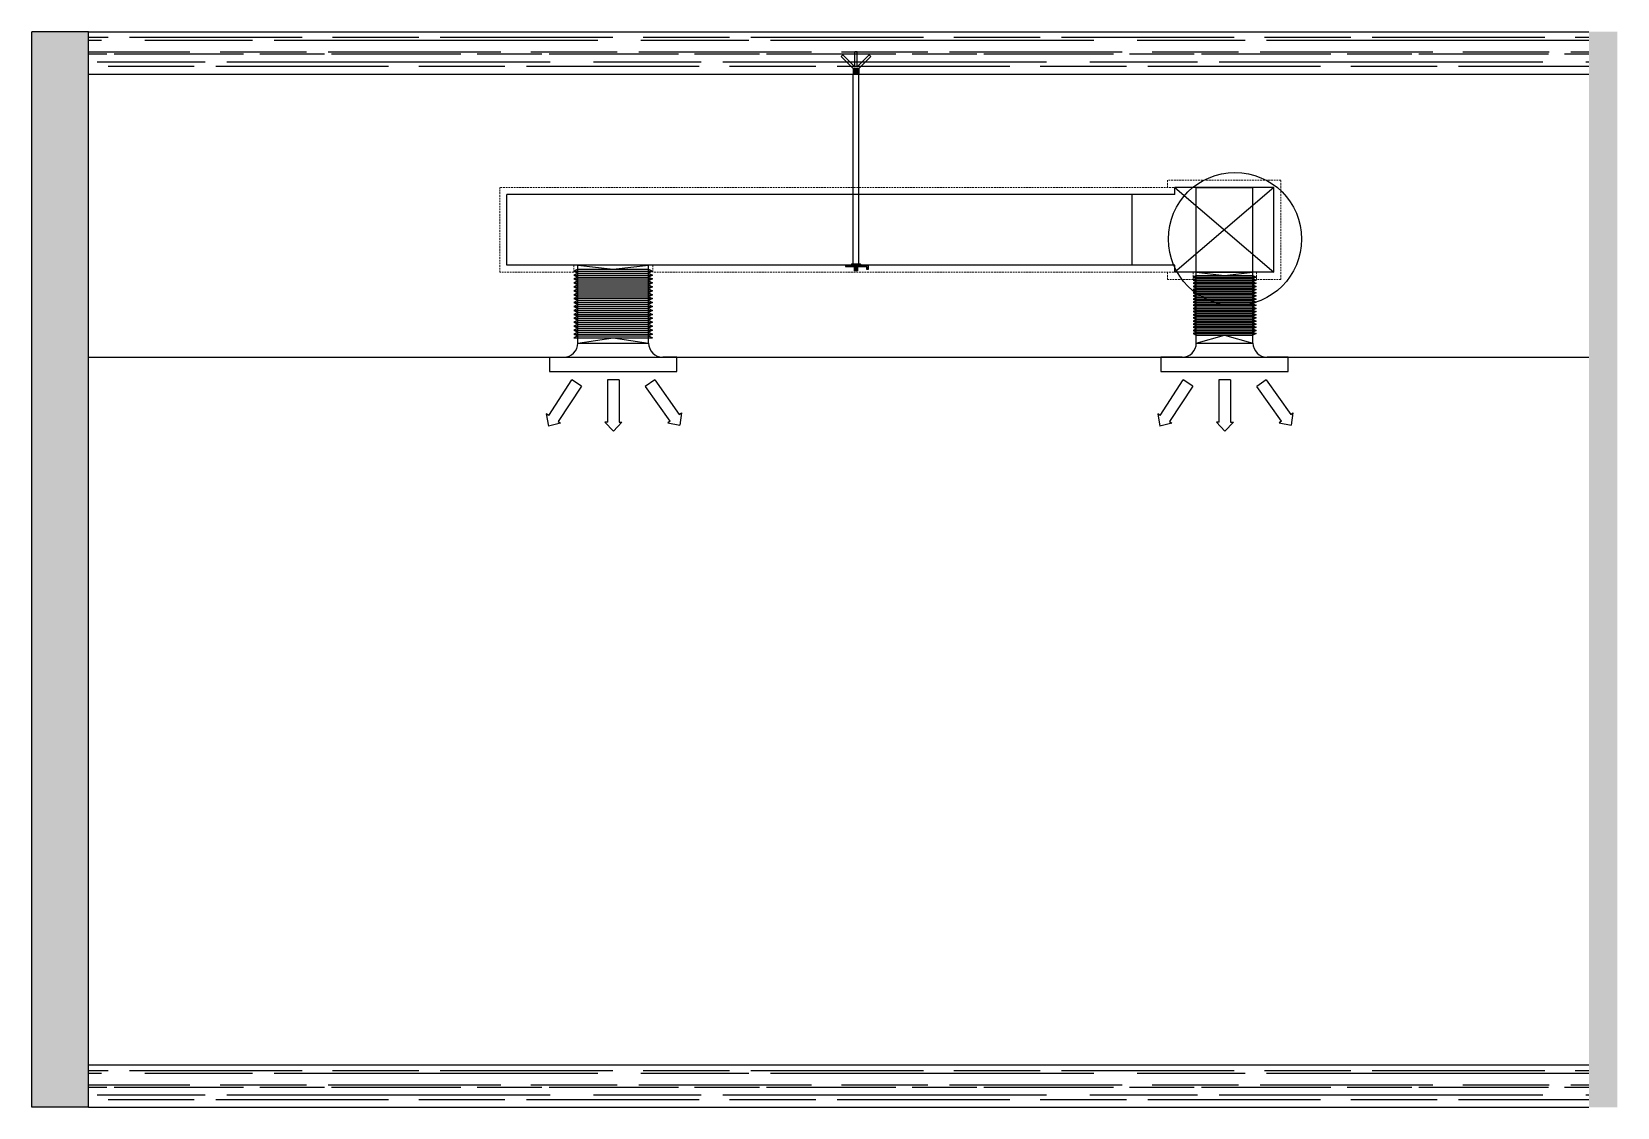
# Model space of a CAD drawing. Header units: millimetres. Extents: x -1288794 to 2153086, y -2701644 to -1428868.
# Drawn here: x 1098171 to 1103771, y -1439697 to -1435897 of the extents above; entities that cross this region are included whole.
import ezdxf

# ---------------------------------------------------------------- set-up
doc = ezdxf.new("R2010")
doc.units = ezdxf.units.MM
doc.header["$LTSCALE"] = 100
doc.linetypes.add('HIDDEN', pattern=[9.525, 6.35, -3.175])
for name, color, linetype in [('A-WALL-FULL', 8, 'Continuous'), ('AC-FAD', 6, 'Continuous'), ('AC-SAD', 3, 'Continuous'), ('FALSE-CEILING-LEVEL', 5, 'Continuous'), ('M-HANGER', 30, 'Continuous')]:
    doc.layers.add(name, color=color, linetype=linetype)
doc.layers.add('INSULATION', color=1, linetype='Continuous', lineweight=5)

msp = doc.modelspace()

# ---------------------------------------------------------------- hatches: boundary and pattern name
at = {"layer": 'A-WALL-FULL', "true_color": 0xf26722}
h = msp.add_hatch(dxfattribs=at)
h.set_pattern_fill('BRSTONE', color=30, scale=5)
h.set_pattern_definition([(0, (23387.41, -85884.29), (0, 41.91), []), (90, (23501.71, -85884.29), (-63.5, 41.91), [41.91, -41.91]), (90, (23489.01, -85884.29), (-63.5, 41.91), [41.91, -41.91]), (0, (23501.71, -85877.306), (63.5, 41.91), [-114.3, 12.7]), (0, (23501.71, -85870.32), (63.5, 41.91), [-114.3, 12.7]), (0, (23501.71, -85863.336), (63.5, 41.91), [-114.3, 12.7]), (0, (23501.71, -85856.35), (63.5, 41.91), [-114.3, 12.7]), (0, (23501.71, -85849.366), (63.5, 41.91), [-114.3, 12.7])])
h.paths.add_polyline_path([(1098370.6, -1439697.4), (1098170.6, -1439697.4), (1098170.6, -1435897.4), (1098370.6, -1435897.4)])
at = {"layer": 'A-WALL-FULL', "true_color": 0xed1f24}
h = msp.add_hatch(dxfattribs=at)
h.set_pattern_fill('AR-RROOF', color=240, scale=3)
h.set_pattern_definition([(0, (23387.41, -82234.29), (167.64, 76.2), [1143, -152.4, 381, -76.2]), (0, (23488.75, -82196.19), (-76.2, 101.346), [228.6, -25.146, 457.2, -57.15]), (0, (23425.51, -82169.52), (396.24, 51.054), [609.6, -106.68, 304.8, -76.2])])
h.paths.add_polyline_path([(1103670.6, -1435897.4), (1098370.6, -1435897.4), (1098370.6, -1436047.4), (1103670.6, -1436047.4)])
at = {"layer": 'A-WALL-FULL', "true_color": 0xf26722}
h = msp.add_hatch(dxfattribs=at)
h.set_pattern_fill('BRSTONE', color=30, scale=2)
h.set_pattern_definition([(0, (23387.409, -85884.291), (0, 16.764), []), (90, (23433.129, -85884.291), (-25.4, 16.764), [16.764, -16.764]), (90, (23428.049, -85884.291), (-25.4, 16.764), [16.764, -16.764]), (0, (23433.129, -85881.497), (25.4, 16.764), [-45.72, 5.08]), (0, (23433.129, -85878.703), (25.4, 16.764), [-45.72, 5.08]), (0, (23433.129, -85875.91), (25.4, 16.764), [-45.72, 5.08]), (0, (23433.129, -85873.115), (25.4, 16.764), [-45.72, 5.08]), (0, (23433.129, -85870.321), (25.4, 16.764), [-45.72, 5.08])])
h.paths.add_polyline_path([(1103770.6, -1435897.4), (1103670.6, -1435897.4), (1103670.6, -1439697.4), (1103770.6, -1439697.4)])
at = {"layer": 'A-WALL-FULL', "true_color": 0xed1f24}
h = msp.add_hatch(dxfattribs=at)
h.set_pattern_fill('AR-RROOF', color=240, scale=3)
h.set_pattern_definition([(0, (23387.41, -85884.29), (167.64, 76.2), [1143, -152.4, 381, -76.2]), (0, (23488.75, -85846.19), (-76.2, 101.346), [228.6, -25.146, 457.2, -57.15]), (0, (23425.51, -85819.52), (396.24, 51.054), [609.6, -106.68, 304.8, -76.2])])
h.paths.add_polyline_path([(1103670.6, -1439547.4), (1098370.6, -1439547.4), (1098370.6, -1439697.4), (1103670.6, -1439697.4)])

# ---------------------------------------------------------------- linework, layer by layer
at = {"layer": 'A-WALL-FULL'}
for p, q in [((1098170.6, -1439697.4), (1098170.6, -1435897.4)), ((1098370.6, -1435897.4), (1098170.6, -1435897.4)), ((1098370.6, -1439697.4), (1098370.6, -1435897.4)), ((1098370.6, -1435897.4), (1103670.6, -1435897.4)), ((1098370.6, -1436047.4), (1103670.6, -1436047.4)), ((1098370.6, -1439547.4), (1103670.6, -1439547.4)), ((1098370.6, -1439697.4), (1098170.6, -1439697.4)), ((1098370.6, -1439697.4), (1103670.6, -1439697.4))]:
    msp.add_line(p, q, dxfattribs=at)
at = {"layer": 'AC-FAD'}
msp.add_circle((1102420.3, -1436629.9), 235.3, dxfattribs=at)
at = {"layer": 'AC-SAD'}
for p, q in [((1102207.4, -1436447.4), (1102557.4, -1436747.4)), ((1102557.4, -1436447.4), (1102207.4, -1436747.4)), ((1102207.4, -1436472.4), (1102207.4, -1436447.4)), ((1102557.4, -1436447.4), (1102207.4, -1436447.4)), ((1102557.4, -1436747.4), (1102557.4, -1436447.4)), ((1102207.4, -1436472.4), (1099849.2, -1436472.4)), ((1099849.2, -1436722.4), (1099849.2, -1436472.4)), ((1102057.4, -1436722.4), (1102057.4, -1436472.4)), ((1102207.4, -1436722.4), (1099849.2, -1436722.4)), ((1100099.2, -1436997.4), (1100099.2, -1436722.4)), ((1100099.2, -1436722.4), (1100224.2, -1436736.2)), ((1100224.2, -1436736.2), (1100349.2, -1436722.4)), ((1100349.2, -1436997.4), (1100349.2, -1436722.4)), ((1102207.4, -1436747.4), (1102207.4, -1436722.4)), ((1100099.2, -1436736.2), (1100085.4, -1436743.2)), ((1100085.4, -1436743.2), (1100363.1, -1436743.2)), ((1100085.4, -1436743.2), (1100099.2, -1436750.1)), ((1100099.2, -1436750.1), (1100085.4, -1436757.1)), ((1100085.4, -1436757.1), (1100363.1, -1436757.1)), ((1100085.4, -1436757.1), (1100099.2, -1436764)), ((1100099.2, -1436764), (1100085.4, -1436771)), ((1100085.4, -1436771), (1100363.1, -1436771)), ((1100085.4, -1436771), (1100099.2, -1436777.9)), ((1100099.2, -1436777.9), (1100085.4, -1436784.9)), ((1100085.4, -1436784.9), (1100363.1, -1436784.9)), ((1100085.4, -1436784.9), (1100099.2, -1436791.8)), ((1100099.2, -1436791.8), (1100085.4, -1436798.7)), ((1100099.2, -1436736.2), (1100349.2, -1436736.2)), ((1100099.2, -1436750.1), (1100349.2, -1436750.1)), ((1100099.2, -1436764), (1100349.2, -1436764)), ((1100099.2, -1436777.9), (1100349.2, -1436777.9)), ((1100099.2, -1436791.8), (1100349.2, -1436791.8)), ((1100349.2, -1436736.2), (1100363.1, -1436743.2)), ((1100363.1, -1436743.2), (1100349.2, -1436750.1)), ((1100349.2, -1436750.1), (1100363.1, -1436757.1)), ((1100363.1, -1436757.1), (1100349.2, -1436764)), ((1100349.2, -1436764), (1100363.1, -1436771)), ((1100363.1, -1436771), (1100349.2, -1436777.9)), ((1100349.2, -1436777.9), (1100363.1, -1436784.9)), ((1100363.1, -1436784.9), (1100349.2, -1436791.8)), ((1100349.2, -1436791.8), (1100363.1, -1436798.7)), ((1102557.4, -1436747.4), (1102207.4, -1436747.4)), ((1102283.7, -1436758.5), (1102272.6, -1436764)), ((1102272.6, -1436764), (1102494.8, -1436764)), ((1102272.6, -1436764), (1102283.7, -1436769.6)), ((1102283.7, -1436769.6), (1102272.6, -1436775.1)), ((1102272.6, -1436775.1), (1102494.8, -1436775.1)), ((1102272.6, -1436775.1), (1102283.7, -1436780.7)), ((1102283.7, -1436780.7), (1102272.6, -1436786.2)), ((1102272.6, -1436786.2), (1102494.8, -1436786.2)), ((1102272.6, -1436786.2), (1102283.7, -1436791.8)), ((1102283.7, -1436791.8), (1102272.6, -1436797.4)), ((1102283.7, -1436747.4), (1102483.7, -1436747.4)), ((1102283.7, -1436997.4), (1102283.7, -1436747.4)), ((1102283.7, -1436747.4), (1102383.7, -1436758.5)), ((1102283.7, -1436758.5), (1102483.7, -1436758.5)), ((1102283.7, -1436769.6), (1102483.7, -1436769.6)), ((1102283.7, -1436780.7), (1102483.7, -1436780.7)), ((1102283.7, -1436791.8), (1102483.7, -1436791.8)), ((1102339.3, -1436758.5), (1102483.7, -1436758.5)), ((1102383.7, -1436758.5), (1102483.7, -1436747.4)), ((1102483.7, -1436997.4), (1102483.7, -1436747.4)), ((1102483.7, -1436758.5), (1102494.8, -1436764)), ((1102494.8, -1436764), (1102483.7, -1436769.6)), ((1102483.7, -1436769.6), (1102494.8, -1436775.1)), ((1102494.8, -1436775.1), (1102483.7, -1436780.7)), ((1102483.7, -1436780.7), (1102494.8, -1436786.2)), ((1102494.8, -1436786.2), (1102483.7, -1436791.8)), ((1102483.7, -1436791.8), (1102494.8, -1436797.4)), ((1100085.4, -1436798.7), (1100363.1, -1436798.7)), ((1100085.4, -1436798.7), (1100099.2, -1436805.7)), ((1100099.2, -1436805.7), (1100085.4, -1436812.6)), ((1100085.4, -1436812.6), (1100363.1, -1436812.6)), ((1100085.4, -1436812.6), (1100099.2, -1436819.6)), ((1100099.2, -1436819.6), (1100085.4, -1436826.5)), ((1100085.4, -1436826.5), (1100363.1, -1436826.5)), ((1100085.4, -1436826.5), (1100099.2, -1436833.5)), ((1100099.2, -1436833.5), (1100085.4, -1436840.4)), ((1100085.4, -1436840.4), (1100363.1, -1436840.4)), ((1100085.4, -1436840.4), (1100099.2, -1436847.4)), ((1100099.2, -1436847.4), (1100085.4, -1436854.3)), ((1100099.2, -1436805.7), (1100349.2, -1436805.7)), ((1100099.2, -1436819.6), (1100349.2, -1436819.6)), ((1100099.2, -1436833.5), (1100349.2, -1436833.5)), ((1100099.2, -1436847.4), (1100349.2, -1436847.4)), ((1100363.1, -1436798.7), (1100349.2, -1436805.7)), ((1100349.2, -1436805.7), (1100363.1, -1436812.6)), ((1100363.1, -1436812.6), (1100349.2, -1436819.6)), ((1100349.2, -1436819.6), (1100363.1, -1436826.5)), ((1100363.1, -1436826.5), (1100349.2, -1436833.5)), ((1100349.2, -1436833.5), (1100363.1, -1436840.4)), ((1100363.1, -1436840.4), (1100349.2, -1436847.4)), ((1100349.2, -1436847.4), (1100363.1, -1436854.3)), ((1102272.6, -1436797.4), (1102494.8, -1436797.4)), ((1102272.6, -1436797.4), (1102283.7, -1436802.9)), ((1102283.7, -1436802.9), (1102272.6, -1436808.5)), ((1102272.6, -1436808.5), (1102494.8, -1436808.5)), ((1102272.6, -1436808.5), (1102283.7, -1436814)), ((1102283.7, -1436814), (1102272.6, -1436819.6)), ((1102272.6, -1436819.6), (1102494.8, -1436819.6)), ((1102272.6, -1436819.6), (1102283.7, -1436825.1)), ((1102283.7, -1436825.1), (1102272.6, -1436830.7)), ((1102272.6, -1436830.7), (1102494.8, -1436830.7)), ((1102272.6, -1436830.7), (1102283.7, -1436836.2)), ((1102283.7, -1436836.2), (1102272.6, -1436841.8)), ((1102272.6, -1436841.8), (1102494.8, -1436841.8)), ((1102272.6, -1436841.8), (1102283.7, -1436847.4)), ((1102283.7, -1436847.4), (1102272.6, -1436852.9)), ((1102283.7, -1436802.9), (1102483.7, -1436802.9)), ((1102283.7, -1436814), (1102483.7, -1436814)), ((1102283.7, -1436825.1), (1102483.7, -1436825.1)), ((1102283.7, -1436836.2), (1102483.7, -1436836.2)), ((1102283.7, -1436847.4), (1102483.7, -1436847.4)), ((1102494.8, -1436797.4), (1102483.7, -1436802.9)), ((1102483.7, -1436802.9), (1102494.8, -1436808.5)), ((1102494.8, -1436808.5), (1102483.7, -1436814)), ((1102483.7, -1436814), (1102494.8, -1436819.6)), ((1102494.8, -1436819.6), (1102483.7, -1436825.1)), ((1102483.7, -1436825.1), (1102494.8, -1436830.7)), ((1102494.8, -1436830.7), (1102483.7, -1436836.2)), ((1102483.7, -1436836.2), (1102494.8, -1436841.8)), ((1102494.8, -1436841.8), (1102483.7, -1436847.4)), ((1102483.7, -1436847.4), (1102494.8, -1436852.9)), ((1100085.4, -1436854.3), (1100363.1, -1436854.3)), ((1100085.4, -1436854.3), (1100099.2, -1436861.2)), ((1100099.2, -1436861.2), (1100085.4, -1436868.2)), ((1100085.4, -1436868.2), (1100363.1, -1436868.2)), ((1100085.4, -1436868.2), (1100099.2, -1436875.1)), ((1100099.2, -1436875.1), (1100085.4, -1436882.1)), ((1100085.4, -1436882.1), (1100363.1, -1436882.1)), ((1100085.4, -1436882.1), (1100099.2, -1436889)), ((1100099.2, -1436889), (1100085.4, -1436896)), ((1100085.4, -1436896), (1100363.1, -1436896)), ((1100085.4, -1436896), (1100099.2, -1436902.9)), ((1100099.2, -1436902.9), (1100085.4, -1436909.9)), ((1100099.2, -1436861.2), (1100349.2, -1436861.2)), ((1100099.2, -1436875.1), (1100349.2, -1436875.1)), ((1100099.2, -1436889), (1100349.2, -1436889)), ((1100099.2, -1436902.9), (1100349.2, -1436902.9)), ((1100363.1, -1436854.3), (1100349.2, -1436861.2)), ((1100349.2, -1436861.2), (1100363.1, -1436868.2)), ((1100363.1, -1436868.2), (1100349.2, -1436875.1)), ((1100349.2, -1436875.1), (1100363.1, -1436882.1)), ((1100363.1, -1436882.1), (1100349.2, -1436889)), ((1100349.2, -1436889), (1100363.1, -1436896)), ((1100363.1, -1436896), (1100349.2, -1436902.9)), ((1100349.2, -1436902.9), (1100363.1, -1436909.9)), ((1102272.6, -1436852.9), (1102494.8, -1436852.9)), ((1102272.6, -1436852.9), (1102283.7, -1436858.5)), ((1102283.7, -1436858.5), (1102272.6, -1436864)), ((1102272.6, -1436864), (1102494.8, -1436864)), ((1102272.6, -1436864), (1102283.7, -1436869.6)), ((1102283.7, -1436869.6), (1102272.6, -1436875.1)), ((1102272.6, -1436875.1), (1102494.8, -1436875.1)), ((1102272.6, -1436875.1), (1102283.7, -1436880.7)), ((1102283.7, -1436880.7), (1102272.6, -1436886.2)), ((1102272.6, -1436886.2), (1102494.8, -1436886.2)), ((1102272.6, -1436886.2), (1102283.7, -1436891.8)), ((1102283.7, -1436891.8), (1102272.6, -1436897.4)), ((1102272.6, -1436897.4), (1102494.8, -1436897.4)), ((1102272.6, -1436897.4), (1102283.7, -1436902.9)), ((1102283.7, -1436902.9), (1102272.6, -1436908.5)), ((1102283.7, -1436858.5), (1102483.7, -1436858.5)), ((1102283.7, -1436869.6), (1102483.7, -1436869.6)), ((1102283.7, -1436880.7), (1102483.7, -1436880.7)), ((1102283.7, -1436891.8), (1102483.7, -1436891.8)), ((1102283.7, -1436902.9), (1102483.7, -1436902.9)), ((1102494.8, -1436852.9), (1102483.7, -1436858.5)), ((1102483.7, -1436858.5), (1102494.8, -1436864)), ((1102494.8, -1436864), (1102483.7, -1436869.6)), ((1102483.7, -1436869.6), (1102494.8, -1436875.1)), ((1102494.8, -1436875.1), (1102483.7, -1436880.7)), ((1102483.7, -1436880.7), (1102494.8, -1436886.2)), ((1102494.8, -1436886.2), (1102483.7, -1436891.8)), ((1102483.7, -1436891.8), (1102494.8, -1436897.4)), ((1102494.8, -1436897.4), (1102483.7, -1436902.9)), ((1102483.7, -1436902.9), (1102494.8, -1436908.5)), ((1100085.4, -1436909.9), (1100363.1, -1436909.9)), ((1100085.4, -1436909.9), (1100099.2, -1436916.8)), ((1100099.2, -1436916.8), (1100085.4, -1436923.7)), ((1100085.4, -1436923.7), (1100363.1, -1436923.7)), ((1100085.4, -1436923.7), (1100099.2, -1436930.7)), ((1100099.2, -1436930.7), (1100085.4, -1436937.6)), ((1100085.4, -1436937.6), (1100363.1, -1436937.6)), ((1100085.4, -1436937.6), (1100099.2, -1436944.6)), ((1100099.2, -1436944.6), (1100085.4, -1436951.5)), ((1100085.4, -1436951.5), (1100363.1, -1436951.5)), ((1100085.4, -1436951.5), (1100099.2, -1436958.5)), ((1100099.2, -1436958.5), (1100085.4, -1436965.4)), ((1100099.2, -1436916.8), (1100349.2, -1436916.8)), ((1100099.2, -1436930.7), (1100349.2, -1436930.7)), ((1100099.2, -1436944.6), (1100349.2, -1436944.6)), ((1100099.2, -1436958.5), (1100349.2, -1436958.5)), ((1100363.1, -1436909.9), (1100349.2, -1436916.8)), ((1100349.2, -1436916.8), (1100363.1, -1436923.7)), ((1100363.1, -1436923.7), (1100349.2, -1436930.7)), ((1100349.2, -1436930.7), (1100363.1, -1436937.6)), ((1100363.1, -1436937.6), (1100349.2, -1436944.6)), ((1100349.2, -1436944.6), (1100363.1, -1436951.5)), ((1100363.1, -1436951.5), (1100349.2, -1436958.5)), ((1100349.2, -1436958.5), (1100363.1, -1436965.4)), ((1102272.6, -1436908.5), (1102494.8, -1436908.5)), ((1102272.6, -1436908.5), (1102283.7, -1436914)), ((1102283.7, -1436914), (1102272.6, -1436919.6)), ((1102272.6, -1436919.6), (1102494.8, -1436919.6)), ((1102272.6, -1436919.6), (1102283.7, -1436925.1)), ((1102283.7, -1436925.1), (1102272.6, -1436930.7)), ((1102272.6, -1436930.7), (1102494.8, -1436930.7)), ((1102272.6, -1436930.7), (1102283.7, -1436936.2)), ((1102283.7, -1436936.2), (1102272.6, -1436941.8)), ((1102272.6, -1436941.8), (1102494.8, -1436941.8)), ((1102272.6, -1436941.8), (1102283.7, -1436947.4)), ((1102283.7, -1436947.4), (1102272.6, -1436952.9)), ((1102272.6, -1436952.9), (1102494.8, -1436952.9)), ((1102272.6, -1436952.9), (1102283.7, -1436958.5)), ((1102283.7, -1436958.5), (1102272.6, -1436964)), ((1102283.7, -1436914), (1102483.7, -1436914)), ((1102283.7, -1436925.1), (1102483.7, -1436925.1)), ((1102283.7, -1436936.2), (1102483.7, -1436936.2)), ((1102283.7, -1436947.4), (1102483.7, -1436947.4)), ((1102283.7, -1436958.5), (1102483.7, -1436958.5)), ((1102494.8, -1436908.5), (1102483.7, -1436914)), ((1102483.7, -1436914), (1102494.8, -1436919.6)), ((1102494.8, -1436919.6), (1102483.7, -1436925.1)), ((1102483.7, -1436925.1), (1102494.8, -1436930.7)), ((1102494.8, -1436930.7), (1102483.7, -1436936.2)), ((1102483.7, -1436936.2), (1102494.8, -1436941.8)), ((1102494.8, -1436941.8), (1102483.7, -1436947.4)), ((1102483.7, -1436947.4), (1102494.8, -1436952.9)), ((1102494.8, -1436952.9), (1102483.7, -1436958.5)), ((1102483.7, -1436958.5), (1102494.8, -1436964)), ((1100085.4, -1436965.4), (1100363.1, -1436965.4)), ((1100085.4, -1436965.4), (1100099.2, -1436972.4)), ((1100099.2, -1436972.4), (1100085.4, -1436979.3)), ((1100085.4, -1436979.3), (1100363.1, -1436979.3)), ((1100099.2, -1436972.4), (1100349.2, -1436972.4)), ((1100099.2, -1436997.4), (1100224.2, -1436979.3)), ((1100099.2, -1436997.4), (1100349.2, -1436997.4)), ((1100224.2, -1436979.3), (1100349.2, -1436997.4)), ((1100363.1, -1436965.4), (1100349.2, -1436972.4)), ((1100349.2, -1436972.4), (1100363.1, -1436979.3)), ((1102272.6, -1436964), (1102494.8, -1436964)), ((1102272.6, -1436964), (1102283.7, -1436969.6)), ((1102283.7, -1436969.6), (1102483.7, -1436969.6)), ((1102283.7, -1436997.4), (1102383.7, -1436969.6)), ((1102283.7, -1436997.4), (1102483.7, -1436997.4)), ((1102383.7, -1436969.6), (1102483.7, -1436997.4)), ((1102494.8, -1436964), (1102483.7, -1436969.6)), ((1099999.2, -1437047.4), (1099999.2, -1437097.4)), ((1099999.2, -1437047.4), (1100449.2, -1437047.4)), ((1099999.2, -1437047.4), (1100049.2, -1437047.4)), ((1100449.2, -1437047.4), (1100399.2, -1437047.4)), ((1100449.2, -1437097.4), (1100449.2, -1437047.4)), ((1102158.7, -1437047.4), (1102608.7, -1437047.4)), ((1102233.7, -1437047.4), (1102158.7, -1437047.4)), ((1102158.7, -1437047.4), (1102158.7, -1437097.4)), ((1102608.7, -1437047.4), (1102533.7, -1437047.4)), ((1102608.7, -1437097.4), (1102608.7, -1437047.4)), ((1099996.4, -1437252.9), (1100078.4, -1437127.4)), ((1099999.2, -1437097.4), (1100449.2, -1437097.4)), ((1100111.9, -1437149.2), (1100077.8, -1437126.9)), ((1100245, -1437127.4), (1100204.2, -1437127.4)), ((1100205, -1437277.3), (1100205, -1437127.4)), ((1100245, -1437127.4), (1100245, -1437277.3)), ((1100371, -1437127.4), (1100337.7, -1437150.9)), ((1100371, -1437127.4), (1100457.5, -1437249.9)), ((1102155.9, -1437252.9), (1102237.9, -1437127.4)), ((1102158.7, -1437097.4), (1102608.7, -1437097.4)), ((1102271.4, -1437149.2), (1102237.3, -1437126.9)), ((1102404.5, -1437127.4), (1102363.7, -1437127.4)), ((1102364.5, -1437277.3), (1102364.5, -1437127.4)), ((1102404.5, -1437127.4), (1102404.5, -1437277.3)), ((1102530.5, -1437127.4), (1102497.2, -1437150.9)), ((1102530.5, -1437127.4), (1102617, -1437249.9)), ((1100111.9, -1437149.2), (1100029.9, -1437274.8)), ((1100424.9, -1437272.9), (1100338.3, -1437150.4)), ((1102271.4, -1437149.2), (1102189.4, -1437274.8)), ((1102584.3, -1437272.9), (1102497.8, -1437150.4)), ((1099996.4, -1437252.9), (1099988.1, -1437247.5)), ((1099988.1, -1437247.5), (1099995.7, -1437290.6)), ((1100038.3, -1437280.3), (1099995.7, -1437290.6)), ((1100029.9, -1437274.8), (1100038.3, -1437280.3)), ((1100205, -1437277.3), (1100195, -1437277.3)), ((1100195, -1437277.3), (1100225, -1437309.2)), ((1100255, -1437277.3), (1100225, -1437309.2)), ((1100245, -1437277.3), (1100255, -1437277.3)), ((1100424.9, -1437272.9), (1100416.7, -1437278.7)), ((1100416.7, -1437278.7), (1100459.6, -1437287.5)), ((1100457.5, -1437249.9), (1100465.7, -1437244.1)), ((1100465.7, -1437244.1), (1100459.6, -1437287.5)), ((1102155.9, -1437252.9), (1102147.5, -1437247.5)), ((1102147.5, -1437247.5), (1102155.2, -1437290.6)), ((1102197.8, -1437280.3), (1102155.2, -1437290.6)), ((1102189.4, -1437274.8), (1102197.8, -1437280.3)), ((1102364.5, -1437277.3), (1102354.5, -1437277.3)), ((1102354.5, -1437277.3), (1102384.5, -1437309.2)), ((1102414.5, -1437277.3), (1102384.5, -1437309.2)), ((1102404.5, -1437277.3), (1102414.5, -1437277.3)), ((1102584.3, -1437272.9), (1102576.2, -1437278.7)), ((1102576.2, -1437278.7), (1102619.1, -1437287.5)), ((1102617, -1437249.9), (1102625.2, -1437244.1)), ((1102625.2, -1437244.1), (1102619.1, -1437287.5))]:
    msp.add_line(p, q, dxfattribs=at)
at = {"layer": 'AC-SAD', "color": 1, "linetype": 'HIDDEN'}
for p, q in [((1102283.7, -1436747.4), (1102283.7, -1436447.4)), ((1102283.7, -1436447.4), (1102483.7, -1436447.4)), ((1102483.7, -1436747.4), (1102483.7, -1436447.4)), ((1102283.7, -1436747.4), (1102483.7, -1436747.4))]:
    msp.add_line(p, q, dxfattribs=at)
at = {"layer": 'AC-SAD'}
for centre, start, end in [((1100049.2, -1436997.4), 270, 0), ((1100399.2, -1436997.4), 180, 270), ((1102233.7, -1436997.4), 270, 0), ((1102533.7, -1436997.4), 180, 270)]:
    msp.add_arc(centre, 50, start, end, dxfattribs=at)
at = {"layer": 'FALSE-CEILING-LEVEL'}
msp.add_line((1098370.6, -1437047.4), (1103670.6, -1437047.4), dxfattribs=at)
at = {"layer": 'INSULATION', "linetype": 'HIDDEN', "ltscale": 0.01}
for p, q in [((1102232.4, -1436447.4), (1099824.2, -1436447.4)), ((1099824.2, -1436747.4), (1099824.2, -1436447.4)), ((1102582.4, -1436422.4), (1102182.4, -1436422.4)), ((1102182.4, -1436447.4), (1102182.4, -1436422.4)), ((1102582.4, -1436772.4), (1102582.4, -1436422.4)), ((1100084.7, -1436747.4), (1100084.7, -1436722.4)), ((1100363.9, -1436747.4), (1100363.9, -1436722.4)), ((1100084.7, -1436747.4), (1099824.2, -1436747.4)), ((1102232.4, -1436747.4), (1100363.9, -1436747.4)), ((1102182.4, -1436772.4), (1102182.4, -1436747.4)), ((1102272.6, -1436772.4), (1102182.4, -1436772.4)), ((1102272.6, -1436772.4), (1102272.6, -1436747.4)), ((1102496, -1436772.4), (1102496, -1436747.4)), ((1102582.4, -1436772.4), (1102496, -1436772.4))]:
    msp.add_line(p, q, dxfattribs=at)
at = {"layer": 'M-HANGER'}
for p, q in [((1101035.2, -1435978.9), (1101029.6, -1435984.6)), ((1101071.9, -1436027.4), (1101029.6, -1435984.6)), ((1101077.9, -1436022), (1101035.2, -1435978.9)), ((1101077.9, -1436022), (1101077.9, -1435967.4)), ((1101077.9, -1435967.4), (1101085.9, -1435967.4)), ((1101085.9, -1436022), (1101085.9, -1435967.4)), ((1101085.9, -1436022), (1101128.6, -1435978.9)), ((1101091.9, -1436027.4), (1101134.3, -1435984.6)), ((1101128.6, -1435978.9), (1101134.3, -1435984.6)), ((1101071.9, -1436027.4), (1101071.9, -1436047.4)), ((1101091.9, -1436027.4), (1101071.9, -1436047.4)), ((1101086.3, -1436027.4), (1101071.9, -1436041.7)), ((1101086.8, -1436027.4), (1101071.9, -1436042.3)), ((1101080.6, -1436027.4), (1101071.9, -1436036)), ((1101081.2, -1436027.4), (1101071.9, -1436036.6)), ((1101075, -1436027.4), (1101071.9, -1436030.4)), ((1101075.5, -1436027.4), (1101071.9, -1436031)), ((1101091.9, -1436027.4), (1101071.9, -1436027.4)), ((1101071.9, -1436717.4), (1101071.9, -1436047.4)), ((1101091.9, -1436027.9), (1101072.5, -1436047.4)), ((1101091.9, -1436033), (1101077.6, -1436047.4)), ((1101091.9, -1436033.6), (1101078.1, -1436047.4)), ((1101091.9, -1436038.7), (1101083.2, -1436047.4)), ((1101091.9, -1436039.2), (1101083.8, -1436047.4)), ((1101091.9, -1436044.3), (1101088.9, -1436047.4)), ((1101091.9, -1436044.9), (1101089.5, -1436047.4)), ((1101091.9, -1436027.4), (1101091.9, -1436047.4)), ((1101091.9, -1436717.4), (1101091.9, -1436047.4)), ((1101044.5, -1436722.4), (1101119.5, -1436722.4)), ((1101044.5, -1436722.4), (1101124.5, -1436722.4)), ((1101044.5, -1436722.4), (1101044.5, -1436727.4)), ((1101044.5, -1436727.4), (1101119.5, -1436727.4)), ((1101066.4, -1436718.4), (1101066.4, -1436722.4)), ((1101067.4, -1436717.4), (1101096.4, -1436717.4)), ((1101069.4, -1436722.4), (1101094.4, -1436722.4)), ((1101069.4, -1436722.4), (1101094.4, -1436722.4)), ((1101077, -1436742.4), (1101077, -1436727.4)), ((1101087, -1436727.4), (1101087, -1436742.4)), ((1101097.4, -1436718.4), (1101097.4, -1436722.4)), ((1101119.5, -1436727.4), (1101119.5, -1436737.4)), ((1101119.5, -1436737.4), (1101119.5, -1436727.4)), ((1101124.5, -1436722.4), (1101124.5, -1436737.4)), ((1101087, -1436742.4), (1101077, -1436742.4)), ((1101124.5, -1436737.4), (1101119.5, -1436737.4))]:
    msp.add_line(p, q, dxfattribs=at)
for points in [[(1101077.8, -1436733.2), (1101087, -1436729.2), (1101086.2, -1436727.4), (1101077, -1436731.4)], [(1101077.8, -1436736.1), (1101087, -1436732.1), (1101086.2, -1436730.2), (1101077, -1436734.2)], [(1101077.8, -1436738.9), (1101087, -1436734.9), (1101086.2, -1436733), (1101077, -1436737)], [(1101077.8, -1436741.9), (1101087, -1436737.9), (1101086.2, -1436736.1), (1101077, -1436740.1)]]:
    msp.add_lwpolyline(points, close=True, dxfattribs=at)
msp.add_lwpolyline([(1101083.6, -1436742.4), (1101087, -1436740.9), (1101086.2, -1436739.1), (1101078.6, -1436742.4)], dxfattribs=at)
for centre, start, end in [((1101067.4, -1436718.4), 90, 180), ((1101096.4, -1436718.4), 0, 90)]:
    msp.add_arc(centre, 1, start, end, dxfattribs=at)

doc.saveas('drawing.dxf')
